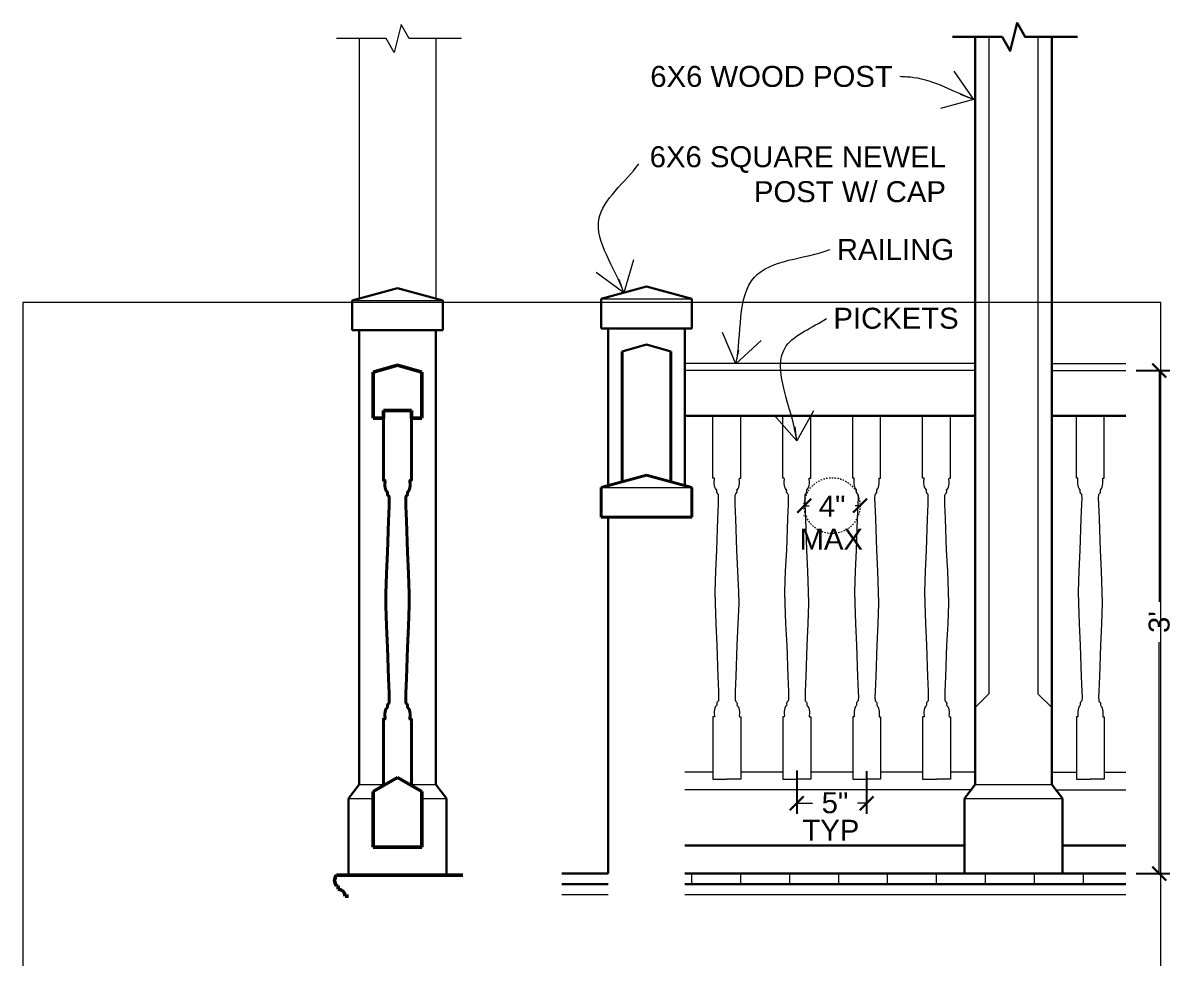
# Model space of a CAD drawing. Header units: inches. Extents: x -4969 to 16721, y 2489 to 24693.
# Drawn here: x 1693.8 to 1776.1, y 3710.1 to 3777 of the extents above; entities that cross this region are included whole.
import ezdxf

# ---------------------------------------------------------------- set-up
doc = ezdxf.new("R2010")
doc.units = ezdxf.units.IN
doc.header["$MEASUREMENT"] = 0
doc.linetypes.add('DASHED2', pattern=[0.375, 0.25, -0.125])
doc.layers.get('0').update_dxf_attribs({"lineweight": 5})
doc.layers.add('0-NPLT', color=1, linetype='Continuous', plot=False)
for name, color, linetype, lineweight in [('1', 1, 'Continuous', 9), ('2', 6, 'Continuous', 20), ('3', 3, 'Continuous', 30), ('4', 2, 'Continuous', 40), ('5', 4, 'Continuous', 50), ('A-DIMSx', 7, 'Continuous', 9), ('A-TEXTx', 7, 'Continuous', 20)]:
    doc.layers.add(name, color=color, linetype=linetype, lineweight=lineweight)
doc.styles.get("Standard").update_dxf_attribs({"font": 'Arial.ttf'})
doc.dimstyles.get("Standard").update_dxf_attribs({"dimtxt": 3, "dimasz": 2, "dimexe": 0.03125, "dimexo": 0.0625, "dimgap": 0.03125, "dimtad": 0, "dimtoh": 1, "dimdec": 4, "dimlfac": 0.99985, "dimzin": 0, "dimdsep": 46, "dimlunit": 4, "dimtxsty": 'Standard', "dimblk": 'ARCHTICK', "dimblk1": 'ARCHTICK', "dimblk2": 'ARCHTICK', "dimcen": 0.09, "dimclrt": 256, "dimadec": 0, "dimazin": 0, "dimtfac": 1, "dimtdec": 4, "dimtofl": 0, "dimtmove": 0, "dimatfit": 3, "dimfxl": 1, "dimtolj": 1, "dimtzin": 0, "dimarcsym": 0})

# ---------------------------------------------------------------- blocks, each defined once
blk = doc.blocks.new('_ArchTick')
at = {"color": 0, "linetype": 'ByBlock', "lineweight": 0, "const_width": 0.15}
blk.add_lwpolyline([(-0.5, -0.5), (0.5, 0.5)], dxfattribs=at)
blk = doc.blocks.new('*D694')
at = {"layer": 'A-DIMSx', "color": 0, "lineweight": -2, "ltscale": 0.1, "transparency": 16777216}
for p, q in [((1773.432, 3752.105), (1775.825, 3752.105)), ((1773.432, 3716.105), (1775.825, 3716.105))]:
    blk.add_line(p, q, dxfattribs=at)
at = {"layer": 'A-DIMSx', "color": 0, "lineweight": 5, "ltscale": 0.1, "transparency": 16777216}
for p, q in [((1775.075, 3752.105), (1775.075, 3735.545)), ((1775.075, 3716.105), (1775.075, 3732.665))]:
    blk.add_line(p, q, dxfattribs=at)
at = {"layer": 'Defpoints', "color": 0, "ltscale": 0.1, "transparency": 16777216}
for p in [(1772.682, 3752.105), (1775.075, 3752.105), (1772.682, 3716.105)]:
    blk.add_point(p, dxfattribs=at)
at = {"layer": 'A-DIMSx', "color": 0, "lineweight": 5, "ltscale": 0.1, "transparency": 16777216}
for p, rotation in [((1775.075, 3752.105), 90), ((1775.075, 3716.105), 270)]:
    blk.add_blockref('_ArchTick', p, dxfattribs=dict(at, rotation=rotation))
at = {"layer": 'A-DIMSx', "ltscale": 0.1, "transparency": 16777216, "insert": (1775.075, 3734.105), "char_height": 1.5, "attachment_point": 5, "rotation": 90}
blk.add_mtext("\\A1;3'", dxfattribs=at)
blk = doc.blocks.new('*D695')
at = {"layer": 'A-DIMSx', "color": 0, "lineweight": -2, "ltscale": 0.1, "transparency": 16777216}
for p, q in [((1749.145, 3723.481), (1749.145, 3720.384)), ((1754.145, 3723.426), (1754.145, 3720.384))]:
    blk.add_line(p, q, dxfattribs=at)
at = {"layer": 'A-DIMSx', "color": 0, "lineweight": 5, "ltscale": 0.1, "transparency": 16777216}
for p, q in [((1749.145, 3721.134), (1750.266, 3721.134)), ((1754.145, 3721.134), (1753.49, 3721.134))]:
    blk.add_line(p, q, dxfattribs=at)
at = {"layer": 'Defpoints', "color": 0, "ltscale": 0.1, "transparency": 16777216}
for p in [(1749.145, 3724.231), (1754.145, 3724.176), (1754.145, 3721.134)]:
    blk.add_point(p, dxfattribs=at)
at = {"layer": 'A-DIMSx', "color": 0, "lineweight": 5, "ltscale": 0.1, "transparency": 16777216, "rotation": 180}
blk.add_blockref('_ArchTick', (1749.145, 3721.134), dxfattribs=at)
at = {"layer": 'A-DIMSx', "color": 0, "lineweight": 5, "ltscale": 0.1, "transparency": 16777216}
blk.add_blockref('_ArchTick', (1754.145, 3721.134), dxfattribs=at)
at = {"layer": 'A-DIMSx', "ltscale": 0.1, "transparency": 16777216, "insert": (1751.878, 3721.169), "char_height": 1.5, "attachment_point": 5}
blk.add_mtext('\\A1;5"', dxfattribs=at)
blk = doc.blocks.new('*D696')
at = {"layer": 'A-DIMSx', "color": 0, "lineweight": 5, "ltscale": 0.1, "transparency": 16777216}
for p, q in [((1749.674, 3742.432), (1750.032, 3742.432)), ((1753.674, 3742.432), (1753.317, 3742.432))]:
    blk.add_line(p, q, dxfattribs=at)
at = {"layer": 'A-DIMSx', "color": 0, "lineweight": -2, "ltscale": 0.1, "transparency": 16777216}
blk.add_line((1749.674, 3741.733), (1749.674, 3741.682), dxfattribs=at)
at = {"layer": 'Defpoints', "color": 0, "ltscale": 0.1, "transparency": 16777216}
for p in [(1749.674, 3742.483), (1753.674, 3742.432), (1753.674, 3742.432)]:
    blk.add_point(p, dxfattribs=at)
at = {"layer": 'A-DIMSx', "color": 0, "lineweight": 5, "ltscale": 0.1, "transparency": 16777216, "rotation": 180}
blk.add_blockref('_ArchTick', (1749.674, 3742.432), dxfattribs=at)
at = {"layer": 'A-DIMSx', "color": 0, "lineweight": 5, "ltscale": 0.1, "transparency": 16777216}
blk.add_blockref('_ArchTick', (1753.674, 3742.432), dxfattribs=at)
at = {"layer": 'A-DIMSx', "ltscale": 0.1, "transparency": 16777216, "insert": (1751.674, 3742.406), "char_height": 1.5, "attachment_point": 5}
blk.add_mtext('\\A1;4"', dxfattribs=at)

msp = doc.modelspace()

# ---------------------------------------------------------------- linework, layer by layer
at = {"layer": '0-NPLT', "lineweight": 9, "ltscale": 0.1}
msp.add_lwpolyline([(1775.1907591, 3756.9627845), (1693.7923718, 3756.9627845), (1693.7923718, 3599.8218947), (1775.1907591, 3599.8218947)], close=True, dxfattribs=at)
at = {"layer": '1'}
for p, q in [((1717.831217, 3775.8580261), (1717.831217, 3757.2536111)), ((1723.331217, 3775.8580261), (1723.331217, 3757.2536111)), ((1741.6452116, 3715.3548889), (1741.6452116, 3716.1048889)), ((1745.1452116, 3715.3548889), (1745.1452116, 3716.1048889)), ((1748.6452116, 3715.3548889), (1748.6452116, 3716.1048889)), ((1752.1452116, 3715.3548889), (1752.1452116, 3716.1048889)), ((1755.6452116, 3715.3548889), (1755.6452116, 3716.1048889)), ((1759.1452116, 3715.3548889), (1759.1452116, 3716.1048889)), ((1762.6452116, 3715.3548889), (1762.6452116, 3716.1048889)), ((1766.1452116, 3715.3548889), (1766.1452116, 3716.1048889)), ((1769.6452116, 3715.3548889), (1769.6452116, 3716.1048889)), ((1732.3408751, 3714.6048889), (1735.6452116, 3714.6048889)), ((1741.1452116, 3714.6048889), (1772.6820693, 3714.6048889))]:
    msp.add_line(p, q, dxfattribs=at)
at = {"layer": '1', "ltscale": 0.25}
for p, q in [((1762.8952115, 3775.9723201), (1762.8952115, 3728.9798889)), ((1766.3952115, 3775.9723201), (1766.3952115, 3728.9798889)), ((1735.1452116, 3757.2339081), (1741.6452116, 3757.2339081)), ((1717.331217, 3757.1196141), (1723.831217, 3757.1196141)), ((1761.8952115, 3752.1048889), (1741.1452116, 3752.1048889)), ((1767.3952115, 3752.1048889), (1772.6820693, 3752.1048889)), ((1762.8952115, 3728.9798889), (1761.8952115, 3727.9798889)), ((1766.3952115, 3728.9798889), (1767.3952115, 3727.9798889)), ((1766.3952115, 3728.9798889), (1767.3952115, 3727.9798889)), ((1761.8952115, 3722.4798889), (1767.3952115, 3722.4798889)), ((1761.1452115, 3721.4798889), (1768.1452115, 3721.4798889))]:
    msp.add_line(p, q, dxfattribs=at)
at = {"layer": '1', "flags": 128}
msp.add_lwpolyline([(1725.1561597, 3775.8580261), (1721.4178686, 3775.8580261), (1720.8405183, 3776.8580261), (1720.3405183, 3774.8580261), (1719.7631681, 3775.8580261), (1716.2219829, 3775.8580261)], dxfattribs=at)
at = {"layer": '1', "linetype": 'DASHED2', "ltscale": 0.25}
msp.add_circle((1751.6743136, 3742.432405), 2, dxfattribs=at)
at = {"layer": '2', "ltscale": 0.25}
for p, q in [((1761.8952115, 3752.6048889), (1741.1452116, 3752.6048889)), ((1767.3952115, 3752.6048889), (1772.6820693, 3752.6048889)), ((1735.1452116, 3743.7339081), (1741.6452116, 3743.7339081)), ((1743.1452116, 3723.3548889), (1741.1452116, 3723.3548889)), ((1748.1452116, 3723.3548889), (1745.1452116, 3723.3548889)), ((1753.1452116, 3723.3548889), (1750.1452116, 3723.3548889)), ((1758.1452116, 3723.3548889), (1755.1452116, 3723.3548889)), ((1761.8952115, 3723.3548889), (1760.1452116, 3723.3548889)), ((1717.831217, 3722.4905949), (1719.581217, 3722.4905949)), ((1721.581217, 3722.4905949), (1723.331217, 3722.4905949)), ((1761.6139615, 3722.1048889), (1741.1452116, 3722.1048889)), ((1767.6764615, 3722.1048889), (1772.6820693, 3722.1048889)), ((1717.081217, 3721.4905949), (1718.831217, 3721.4905949)), ((1722.331217, 3721.4905949), (1724.081217, 3721.4905949))]:
    msp.add_line(p, q, dxfattribs=at)
at = {"layer": '2'}
for p, q in [((1767.3952115, 3723.3548889), (1769.1452114, 3723.3548889)), ((1771.1452114, 3723.3548889), (1772.6943098, 3723.3548889))]:
    msp.add_line(p, q, dxfattribs=at)
for points in [[(1743.3007545, 3735.8548889), (1743.3012378, 3736.274418), (1743.3503651, 3737.7395356), (1743.4241083, 3739.2613277), (1743.4948073, 3741.4921519), (1743.5484387, 3742.5446688), (1743.5528105, 3742.9954226), (1743.54852, 3743.1799147), (1743.539939, 3743.2442724), (1743.5013243, 3743.2871776), (1743.4455476, 3743.3429543), (1743.4283856, 3743.3858594), (1743.4198045, 3743.4502172), (1743.4240951, 3743.55748), (1743.3897709, 3743.5918041), (1743.3425753, 3743.6561619), (1743.2910891, 3743.7591342), (1743.265346, 3743.8749781), (1743.2438934, 3744.0122746), (1743.2438934, 3744.1838952), (1743.256765, 3744.2997391), (1743.2524745, 3744.398421), (1743.1452116, 3744.398421), (1743.1452116, 3748.8548889), (1744.1452116, 3748.8548889)], [(1744.9896687, 3735.8548889), (1744.9891853, 3736.274418), (1744.9400581, 3737.7395356), (1744.8663149, 3739.2613277), (1744.7956159, 3741.4921519), (1744.7419845, 3742.5446688), (1744.7376127, 3742.9954226), (1744.7419032, 3743.1799147), (1744.7504842, 3743.2442724), (1744.7890988, 3743.2871776), (1744.8448755, 3743.3429543), (1744.8620376, 3743.3858594), (1744.8706186, 3743.4502172), (1744.8663281, 3743.55748), (1744.9006522, 3743.5918041), (1744.9478479, 3743.6561619), (1744.9993341, 3743.7591342), (1745.0250772, 3743.8749781), (1745.0465297, 3744.0122746), (1745.0465297, 3744.1838952), (1745.0336582, 3744.2997391), (1745.0379487, 3744.398421), (1745.1452116, 3744.398421), (1745.1452116, 3748.8548889), (1744.1452116, 3748.8548889)], [(1748.3007545, 3735.8548889), (1748.3012378, 3736.274418), (1748.3503651, 3737.7395356), (1748.4241083, 3739.2613277), (1748.4948073, 3741.4921519), (1748.5484387, 3742.5446688), (1748.5528105, 3742.9954226), (1748.54852, 3743.1799147), (1748.539939, 3743.2442724), (1748.5013243, 3743.2871776), (1748.4455476, 3743.3429543), (1748.4283856, 3743.3858594), (1748.4198045, 3743.4502172), (1748.4240951, 3743.55748), (1748.3897709, 3743.5918041), (1748.3425753, 3743.6561619), (1748.2910891, 3743.7591342), (1748.265346, 3743.8749781), (1748.2438934, 3744.0122746), (1748.2438934, 3744.1838952), (1748.256765, 3744.2997391), (1748.2524745, 3744.398421), (1748.1452116, 3744.398421), (1748.1452116, 3748.8548889), (1749.1452116, 3748.8548889)], [(1749.9896687, 3735.8548889), (1749.9891853, 3736.274418), (1749.9400581, 3737.7395356), (1749.8663149, 3739.2613277), (1749.7956159, 3741.4921519), (1749.7419845, 3742.5446688), (1749.7376127, 3742.9954226), (1749.7419032, 3743.1799147), (1749.7504842, 3743.2442724), (1749.7890988, 3743.2871776), (1749.8448755, 3743.3429543), (1749.8620376, 3743.3858594), (1749.8706186, 3743.4502172), (1749.8663281, 3743.55748), (1749.9006522, 3743.5918041), (1749.9478479, 3743.6561619), (1749.9993341, 3743.7591342), (1750.0250772, 3743.8749781), (1750.0465297, 3744.0122746), (1750.0465297, 3744.1838952), (1750.0336582, 3744.2997391), (1750.0379487, 3744.398421), (1750.1452116, 3744.398421), (1750.1452116, 3748.8548889), (1749.1452116, 3748.8548889)], [(1753.3007545, 3735.8548889), (1753.3012378, 3736.274418), (1753.3503651, 3737.7395356), (1753.4241083, 3739.2613277), (1753.4948073, 3741.4921519), (1753.5484387, 3742.5446688), (1753.5528105, 3742.9954226), (1753.54852, 3743.1799147), (1753.539939, 3743.2442724), (1753.5013243, 3743.2871776), (1753.4455476, 3743.3429543), (1753.4283856, 3743.3858594), (1753.4198045, 3743.4502172), (1753.4240951, 3743.55748), (1753.3897709, 3743.5918041), (1753.3425753, 3743.6561619), (1753.2910891, 3743.7591342), (1753.265346, 3743.8749781), (1753.2438934, 3744.0122746), (1753.2438934, 3744.1838952), (1753.256765, 3744.2997391), (1753.2524745, 3744.398421), (1753.1452116, 3744.398421), (1753.1452116, 3748.8548889), (1754.1452116, 3748.8548889)], [(1754.9896687, 3735.8548889), (1754.9891853, 3736.274418), (1754.9400581, 3737.7395356), (1754.8663149, 3739.2613277), (1754.7956159, 3741.4921519), (1754.7419845, 3742.5446688), (1754.7376127, 3742.9954226), (1754.7419032, 3743.1799147), (1754.7504842, 3743.2442724), (1754.7890988, 3743.2871776), (1754.8448755, 3743.3429543), (1754.8620376, 3743.3858594), (1754.8706186, 3743.4502172), (1754.8663281, 3743.55748), (1754.9006522, 3743.5918041), (1754.9478479, 3743.6561619), (1754.9993341, 3743.7591342), (1755.0250772, 3743.8749781), (1755.0465297, 3744.0122746), (1755.0465297, 3744.1838952), (1755.0336582, 3744.2997391), (1755.0379487, 3744.398421), (1755.1452116, 3744.398421), (1755.1452116, 3748.8548889), (1754.1452116, 3748.8548889)], [(1758.3007545, 3735.8548889), (1758.3012378, 3736.274418), (1758.3503651, 3737.7395356), (1758.4241083, 3739.2613277), (1758.4948073, 3741.4921519), (1758.5484387, 3742.5446688), (1758.5528105, 3742.9954226), (1758.54852, 3743.1799147), (1758.539939, 3743.2442724), (1758.5013243, 3743.2871776), (1758.4455476, 3743.3429543), (1758.4283856, 3743.3858594), (1758.4198045, 3743.4502172), (1758.4240951, 3743.55748), (1758.3897709, 3743.5918041), (1758.3425753, 3743.6561619), (1758.2910891, 3743.7591342), (1758.265346, 3743.8749781), (1758.2438934, 3744.0122746), (1758.2438934, 3744.1838952), (1758.256765, 3744.2997391), (1758.2524745, 3744.398421), (1758.1452116, 3744.398421), (1758.1452116, 3748.8548889), (1759.1452116, 3748.8548889)], [(1759.9896687, 3735.8548889), (1759.9891853, 3736.274418), (1759.9400581, 3737.7395356), (1759.8663149, 3739.2613277), (1759.7956159, 3741.4921519), (1759.7419845, 3742.5446688), (1759.7376127, 3742.9954226), (1759.7419032, 3743.1799147), (1759.7504842, 3743.2442724), (1759.7890988, 3743.2871776), (1759.8448755, 3743.3429543), (1759.8620376, 3743.3858594), (1759.8706186, 3743.4502172), (1759.8663281, 3743.55748), (1759.9006522, 3743.5918041), (1759.9478479, 3743.6561619), (1759.9993341, 3743.7591342), (1760.0250772, 3743.8749781), (1760.0465297, 3744.0122746), (1760.0465297, 3744.1838952), (1760.0336582, 3744.2997391), (1760.0379487, 3744.398421), (1760.1452116, 3744.398421), (1760.1452116, 3748.8548889), (1759.1452116, 3748.8548889)], [(1769.3007543, 3735.8548889), (1769.3012376, 3736.274418), (1769.3503649, 3737.7395356), (1769.4241081, 3739.2613277), (1769.494807, 3741.4921519), (1769.5484385, 3742.5446688), (1769.5528103, 3742.9954226), (1769.5485198, 3743.1799147), (1769.5399387, 3743.2442724), (1769.5013241, 3743.2871776), (1769.4455474, 3743.3429543), (1769.4283854, 3743.3858594), (1769.4198043, 3743.4502172), (1769.4240948, 3743.55748), (1769.3897707, 3743.5918041), (1769.3425751, 3743.6561619), (1769.2910889, 3743.7591342), (1769.2653458, 3743.8749781), (1769.2438932, 3744.0122746), (1769.2438932, 3744.1838952), (1769.2567648, 3744.2997391), (1769.2524742, 3744.398421), (1769.1452114, 3744.398421), (1769.1452114, 3748.8548889), (1770.1452114, 3748.8548889)], [(1770.9896684, 3735.8548889), (1770.9891851, 3736.274418), (1770.9400579, 3737.7395356), (1770.8663146, 3739.2613277), (1770.7956157, 3741.4921519), (1770.7419843, 3742.5446688), (1770.7376124, 3742.9954226), (1770.741903, 3743.1799147), (1770.750484, 3743.2442724), (1770.7890986, 3743.2871776), (1770.8448753, 3743.3429543), (1770.8620374, 3743.3858594), (1770.8706184, 3743.4502172), (1770.8663279, 3743.55748), (1770.900652, 3743.5918041), (1770.9478477, 3743.6561619), (1770.9993339, 3743.7591342), (1771.0250769, 3743.8749781), (1771.0465295, 3744.0122746), (1771.0465295, 3744.1838952), (1771.033658, 3744.2997391), (1771.0379485, 3744.398421), (1771.1452114, 3744.398421), (1771.1452114, 3748.8548889), (1770.1452114, 3748.8548889)], [(1743.3007545, 3735.8548889), (1743.3012378, 3735.4353598), (1743.3503651, 3733.9702422), (1743.4241083, 3732.4484502), (1743.4948073, 3730.2176259), (1743.5484387, 3729.165109), (1743.5528105, 3728.7143553), (1743.54852, 3728.5298631), (1743.539939, 3728.4655054), (1743.5013243, 3728.4226002), (1743.4455476, 3728.3668235), (1743.4283856, 3728.3239184), (1743.4198045, 3728.2595607), (1743.4240951, 3728.1522978), (1743.3897709, 3728.1179737), (1743.3425753, 3728.053616), (1743.2910891, 3727.9506436), (1743.265346, 3727.8347997), (1743.2438934, 3727.6975032), (1743.2438934, 3727.5258826), (1743.256765, 3727.4100387), (1743.2524745, 3727.3113569), (1743.1452116, 3727.3113569), (1743.1452116, 3722.8548889), (1744.1452116, 3722.8548889)], [(1744.9896687, 3735.8548889), (1744.9891853, 3735.4353598), (1744.9400581, 3733.9702422), (1744.8663149, 3732.4484502), (1744.7956159, 3730.2176259), (1744.7419845, 3729.165109), (1744.7376127, 3728.7143553), (1744.7419032, 3728.5298631), (1744.7504842, 3728.4655054), (1744.7890988, 3728.4226002), (1744.8448755, 3728.3668235), (1744.8620376, 3728.3239184), (1744.8706186, 3728.2595607), (1744.8663281, 3728.1522978), (1744.9006522, 3728.1179737), (1744.9478479, 3728.053616), (1744.9993341, 3727.9506436), (1745.0250772, 3727.8347997), (1745.0465297, 3727.6975032), (1745.0465297, 3727.5258826), (1745.0336582, 3727.4100387), (1745.0379487, 3727.3113569), (1745.1452116, 3727.3113569), (1745.1452116, 3722.8548889), (1744.1452116, 3722.8548889)], [(1748.3007545, 3735.8548889), (1748.3012378, 3735.4353598), (1748.3503651, 3733.9702422), (1748.4241083, 3732.4484502), (1748.4948073, 3730.2176259), (1748.5484387, 3729.165109), (1748.5528105, 3728.7143553), (1748.54852, 3728.5298631), (1748.539939, 3728.4655054), (1748.5013243, 3728.4226002), (1748.4455476, 3728.3668235), (1748.4283856, 3728.3239184), (1748.4198045, 3728.2595607), (1748.4240951, 3728.1522978), (1748.3897709, 3728.1179737), (1748.3425753, 3728.053616), (1748.2910891, 3727.9506436), (1748.265346, 3727.8347997), (1748.2438934, 3727.6975032), (1748.2438934, 3727.5258826), (1748.256765, 3727.4100387), (1748.2524745, 3727.3113569), (1748.1452116, 3727.3113569), (1748.1452116, 3722.8548889), (1749.1452116, 3722.8548889)], [(1749.9896687, 3735.8548889), (1749.9891853, 3735.4353598), (1749.9400581, 3733.9702422), (1749.8663149, 3732.4484502), (1749.7956159, 3730.2176259), (1749.7419845, 3729.165109), (1749.7376127, 3728.7143553), (1749.7419032, 3728.5298631), (1749.7504842, 3728.4655054), (1749.7890988, 3728.4226002), (1749.8448755, 3728.3668235), (1749.8620376, 3728.3239184), (1749.8706186, 3728.2595607), (1749.8663281, 3728.1522978), (1749.9006522, 3728.1179737), (1749.9478479, 3728.053616), (1749.9993341, 3727.9506436), (1750.0250772, 3727.8347997), (1750.0465297, 3727.6975032), (1750.0465297, 3727.5258826), (1750.0336582, 3727.4100387), (1750.0379487, 3727.3113569), (1750.1452116, 3727.3113569), (1750.1452116, 3722.8548889), (1749.1452116, 3722.8548889)], [(1753.3007545, 3735.8548889), (1753.3012378, 3735.4353598), (1753.3503651, 3733.9702422), (1753.4241083, 3732.4484502), (1753.4948073, 3730.2176259), (1753.5484387, 3729.165109), (1753.5528105, 3728.7143553), (1753.54852, 3728.5298631), (1753.539939, 3728.4655054), (1753.5013243, 3728.4226002), (1753.4455476, 3728.3668235), (1753.4283856, 3728.3239184), (1753.4198045, 3728.2595607), (1753.4240951, 3728.1522978), (1753.3897709, 3728.1179737), (1753.3425753, 3728.053616), (1753.2910891, 3727.9506436), (1753.265346, 3727.8347997), (1753.2438934, 3727.6975032), (1753.2438934, 3727.5258826), (1753.256765, 3727.4100387), (1753.2524745, 3727.3113569), (1753.1452116, 3727.3113569), (1753.1452116, 3722.8548889), (1754.1452116, 3722.8548889)], [(1754.9896687, 3735.8548889), (1754.9891853, 3735.4353598), (1754.9400581, 3733.9702422), (1754.8663149, 3732.4484502), (1754.7956159, 3730.2176259), (1754.7419845, 3729.165109), (1754.7376127, 3728.7143553), (1754.7419032, 3728.5298631), (1754.7504842, 3728.4655054), (1754.7890988, 3728.4226002), (1754.8448755, 3728.3668235), (1754.8620376, 3728.3239184), (1754.8706186, 3728.2595607), (1754.8663281, 3728.1522978), (1754.9006522, 3728.1179737), (1754.9478479, 3728.053616), (1754.9993341, 3727.9506436), (1755.0250772, 3727.8347997), (1755.0465297, 3727.6975032), (1755.0465297, 3727.5258826), (1755.0336582, 3727.4100387), (1755.0379487, 3727.3113569), (1755.1452116, 3727.3113569), (1755.1452116, 3722.8548889), (1754.1452116, 3722.8548889)], [(1758.3007545, 3735.8548889), (1758.3012378, 3735.4353598), (1758.3503651, 3733.9702422), (1758.4241083, 3732.4484502), (1758.4948073, 3730.2176259), (1758.5484387, 3729.165109), (1758.5528105, 3728.7143553), (1758.54852, 3728.5298631), (1758.539939, 3728.4655054), (1758.5013243, 3728.4226002), (1758.4455476, 3728.3668235), (1758.4283856, 3728.3239184), (1758.4198045, 3728.2595607), (1758.4240951, 3728.1522978), (1758.3897709, 3728.1179737), (1758.3425753, 3728.053616), (1758.2910891, 3727.9506436), (1758.265346, 3727.8347997), (1758.2438934, 3727.6975032), (1758.2438934, 3727.5258826), (1758.256765, 3727.4100387), (1758.2524745, 3727.3113569), (1758.1452116, 3727.3113569), (1758.1452116, 3722.8548889), (1759.1452116, 3722.8548889)], [(1759.9896687, 3735.8548889), (1759.9891853, 3735.4353598), (1759.9400581, 3733.9702422), (1759.8663149, 3732.4484502), (1759.7956159, 3730.2176259), (1759.7419845, 3729.165109), (1759.7376127, 3728.7143553), (1759.7419032, 3728.5298631), (1759.7504842, 3728.4655054), (1759.7890988, 3728.4226002), (1759.8448755, 3728.3668235), (1759.8620376, 3728.3239184), (1759.8706186, 3728.2595607), (1759.8663281, 3728.1522978), (1759.9006522, 3728.1179737), (1759.9478479, 3728.053616), (1759.9993341, 3727.9506436), (1760.0250772, 3727.8347997), (1760.0465297, 3727.6975032), (1760.0465297, 3727.5258826), (1760.0336582, 3727.4100387), (1760.0379487, 3727.3113569), (1760.1452116, 3727.3113569), (1760.1452116, 3722.8548889), (1759.1452116, 3722.8548889)], [(1769.3007543, 3735.8548889), (1769.3012376, 3735.4353598), (1769.3503649, 3733.9702422), (1769.4241081, 3732.4484502), (1769.494807, 3730.2176259), (1769.5484385, 3729.165109), (1769.5528103, 3728.7143553), (1769.5485198, 3728.5298631), (1769.5399387, 3728.4655054), (1769.5013241, 3728.4226002), (1769.4455474, 3728.3668235), (1769.4283854, 3728.3239184), (1769.4198043, 3728.2595607), (1769.4240948, 3728.1522978), (1769.3897707, 3728.1179737), (1769.3425751, 3728.053616), (1769.2910889, 3727.9506436), (1769.2653458, 3727.8347997), (1769.2438932, 3727.6975032), (1769.2438932, 3727.5258826), (1769.2567648, 3727.4100387), (1769.2524742, 3727.3113569), (1769.1452114, 3727.3113569), (1769.1452114, 3722.8548889), (1770.1452114, 3722.8548889)], [(1770.9896684, 3735.8548889), (1770.9891851, 3735.4353598), (1770.9400579, 3733.9702422), (1770.8663146, 3732.4484502), (1770.7956157, 3730.2176259), (1770.7419843, 3729.165109), (1770.7376124, 3728.7143553), (1770.741903, 3728.5298631), (1770.750484, 3728.4655054), (1770.7890986, 3728.4226002), (1770.8448753, 3728.3668235), (1770.8620374, 3728.3239184), (1770.8706184, 3728.2595607), (1770.8663279, 3728.1522978), (1770.900652, 3728.1179737), (1770.9478477, 3728.053616), (1770.9993339, 3727.9506436), (1771.0250769, 3727.8347997), (1771.0465295, 3727.6975032), (1771.0465295, 3727.5258826), (1771.033658, 3727.4100387), (1771.0379485, 3727.3113569), (1771.1452114, 3727.3113569), (1771.1452114, 3722.8548889), (1770.1452114, 3722.8548889)]]:
    msp.add_lwpolyline(points, dxfattribs=at)
at = {"layer": '3'}
for p, q in [((1761.8952115, 3775.9723201), (1761.8952115, 3722.4798889)), ((1767.3952115, 3775.9723201), (1767.3952115, 3722.4798889)), ((1717.331217, 3757.1196141), (1720.581217, 3757.9905949)), ((1720.581217, 3757.9905949), (1723.831217, 3757.1196141)), ((1735.1452116, 3757.2339081), (1738.3952116, 3758.1048889)), ((1738.3952116, 3758.1048889), (1741.6452116, 3757.2339081)), ((1735.1452116, 3755.1048889), (1735.1452116, 3757.2339081)), ((1741.6452116, 3755.1048889), (1741.6452116, 3757.2339081)), ((1723.831217, 3754.9905949), (1717.331217, 3754.9905949)), ((1717.831217, 3722.4905949), (1717.831217, 3754.9905949)), ((1723.331217, 3754.9905949), (1723.331217, 3722.4905949)), ((1741.6452116, 3755.1048889), (1735.1452116, 3755.1048889)), ((1735.6452116, 3743.8679051), (1735.6452116, 3755.1048889)), ((1741.1452116, 3755.1048889), (1741.1452116, 3743.8679051)), ((1767.3952115, 3748.8548889), (1772.6820693, 3748.8548889)), ((1717.081217, 3721.4905949), (1717.831217, 3722.4905949)), ((1723.331217, 3722.4905949), (1724.081217, 3721.4905949)), ((1761.1452115, 3721.4798889), (1761.8952115, 3722.4798889)), ((1767.3952115, 3722.4798889), (1768.1452115, 3721.4798889)), ((1717.081217, 3721.4905949), (1717.081217, 3715.9905949)), ((1761.1452115, 3721.4798889), (1761.1452115, 3716.1048889)), ((1768.1452115, 3721.4798889), (1768.1452115, 3716.1048889)), ((1732.3408751, 3716.1048889), (1735.6452116, 3716.1048889)), ((1741.1452116, 3716.1048889), (1772.6820693, 3716.1048889)), ((1732.3408751, 3715.3548889), (1735.6452116, 3715.3548889)), ((1741.1452116, 3715.3548889), (1772.6820693, 3715.3548889))]:
    msp.add_line(p, q, dxfattribs=at)
at = {"layer": '3', "ltscale": 0.25}
for p, q in [((1717.331217, 3757.1196141), (1717.331217, 3754.9905949)), ((1723.831217, 3757.1196141), (1723.831217, 3754.9905949)), ((1736.6452116, 3753.4592596), (1738.3952116, 3753.9592596)), ((1738.3952116, 3753.9591997), (1740.1452116, 3753.4592596)), ((1761.8952115, 3748.8548889), (1741.1452116, 3748.8548889)), ((1735.6452116, 3716.1048889), (1735.6452116, 3741.6048889)), ((1724.081217, 3721.4905949), (1724.081217, 3715.9905949)), ((1761.1452115, 3718.1048889), (1741.1452116, 3718.1048889)), ((1768.1452115, 3718.1048889), (1772.6820693, 3718.1048889))]:
    msp.add_line(p, q, dxfattribs=at)
at = {"layer": '3', "flags": 128}
msp.add_lwpolyline([(1769.2201542, 3775.9723201), (1765.481863, 3775.9723201), (1764.9045128, 3776.9723201), (1764.4045128, 3774.9723201), (1763.8271625, 3775.9723201), (1760.2859773, 3775.9723201)], dxfattribs=at)
at = {"layer": '4'}
for p, q in [((1736.6452116, 3744.1358992), (1736.6452116, 3753.4592596)), ((1740.1452116, 3753.4592596), (1740.1452116, 3744.1358992))]:
    msp.add_line(p, q, dxfattribs=at)
at = {"layer": '4', "ltscale": 0.25}
for p, q in [((1735.1452116, 3743.7339081), (1738.3952116, 3744.6048889)), ((1738.3952116, 3744.6048889), (1741.6452116, 3743.7339081)), ((1735.1452116, 3741.6048889), (1735.1452116, 3743.7339081)), ((1741.6452116, 3741.6048889), (1741.6452116, 3743.7339081)), ((1741.6452116, 3741.6048889), (1735.1452116, 3741.6048889))]:
    msp.add_line(p, q, dxfattribs=at)
at = {"layer": '4'}
for points in [[(1719.73676, 3735.701715), (1719.7372433, 3736.1212441), (1719.7863705, 3737.5863618), (1719.8601138, 3739.1081538), (1719.9308127, 3741.338978), (1719.9844442, 3742.391495), (1719.988816, 3742.8422487), (1719.9845255, 3743.0267408), (1719.9759444, 3743.0910986), (1719.9373298, 3743.1340037), (1719.8815531, 3743.1897804), (1719.864391, 3743.2326856), (1719.85581, 3743.2970433), (1719.8601005, 3743.4043061), (1719.8257764, 3743.4386303), (1719.7785807, 3743.502988), (1719.7270946, 3743.6059604), (1719.7013515, 3743.7218043), (1719.6798989, 3743.8591007), (1719.6798989, 3744.0307213), (1719.6927704, 3744.1465652), (1719.6884799, 3744.2452471), (1719.581217, 3744.2452471), (1719.581217, 3748.701715)], [(1721.4256741, 3735.701715), (1721.4251908, 3736.1212441), (1721.3760636, 3737.5863618), (1721.3023203, 3739.1081538), (1721.2316214, 3741.338978), (1721.1779899, 3742.391495), (1721.1736181, 3742.8422487), (1721.1779086, 3743.0267408), (1721.1864897, 3743.0910986), (1721.2251043, 3743.1340037), (1721.280881, 3743.1897804), (1721.2980431, 3743.2326856), (1721.3066241, 3743.2970433), (1721.3023336, 3743.4043061), (1721.3366577, 3743.4386303), (1721.3838534, 3743.502988), (1721.4353395, 3743.6059604), (1721.4610826, 3743.7218043), (1721.4825352, 3743.8591007), (1721.4825352, 3744.0307213), (1721.4696637, 3744.1465652), (1721.4739542, 3744.2452471), (1721.581217, 3744.2452471), (1721.581217, 3748.701715)], [(1719.73676, 3735.701715), (1719.7372433, 3735.2821859), (1719.7863705, 3733.8170683), (1719.8601138, 3732.2952763), (1719.9308127, 3730.0644521), (1719.9844442, 3729.0119351), (1719.988816, 3728.5611814), (1719.9845255, 3728.3766892), (1719.9759444, 3728.3123315), (1719.9373298, 3728.2694264), (1719.8815531, 3728.2136497), (1719.864391, 3728.1707445), (1719.85581, 3728.1063868), (1719.8601005, 3727.9991239), (1719.8257764, 3727.9647998), (1719.7785807, 3727.9004421), (1719.7270946, 3727.7974697), (1719.7013515, 3727.6816258), (1719.6798989, 3727.5443293), (1719.6798989, 3727.3727087), (1719.6927704, 3727.2568648), (1719.6884799, 3727.158183), (1719.581217, 3727.158183), (1719.581217, 3722.4132104)], [(1721.4256741, 3735.701715), (1721.4251908, 3735.2821859), (1721.3760636, 3733.8170683), (1721.3023203, 3732.2952763), (1721.2316214, 3730.0644521), (1721.1779899, 3729.0119351), (1721.1736181, 3728.5611814), (1721.1779086, 3728.3766892), (1721.1864897, 3728.3123315), (1721.2251043, 3728.2694264), (1721.280881, 3728.2136497), (1721.2980431, 3728.1707445), (1721.3066241, 3728.1063868), (1721.3023336, 3727.9991239), (1721.3366577, 3727.9647998), (1721.3838534, 3727.9004421), (1721.4353395, 3727.7974697), (1721.4610826, 3727.6816258), (1721.4825352, 3727.5443293), (1721.4825352, 3727.3727087), (1721.4696637, 3727.2568648), (1721.4739542, 3727.158183), (1721.581217, 3727.158183), (1721.581217, 3722.4132104)]]:
    msp.add_lwpolyline(points, dxfattribs=at)
at = {"layer": '5', "ltscale": 0.25}
for p, q in [((1718.831217, 3751.9905949), (1720.581217, 3752.4905949)), ((1720.581217, 3752.490535), (1722.331217, 3751.9905949)), ((1718.831217, 3751.9905949), (1718.831217, 3748.701715)), ((1722.331217, 3751.9905949), (1722.331217, 3748.701715)), ((1721.581217, 3749.2405949), (1719.581217, 3749.2405949)), ((1719.581217, 3748.701715), (1719.581217, 3749.2405949)), ((1721.581217, 3748.701715), (1721.581217, 3749.2405949)), ((1719.581217, 3748.701715), (1718.831217, 3748.701715)), ((1722.331217, 3748.701715), (1721.581217, 3748.701715)), ((1718.831217, 3721.9801721), (1720.581217, 3722.9905949)), ((1722.331217, 3721.9801721), (1720.581217, 3722.9905949)), ((1718.831217, 3721.9801721), (1718.831217, 3717.9905949)), ((1722.331217, 3721.9801721), (1722.331217, 3717.9905949)), ((1722.331217, 3717.9905949), (1718.831217, 3717.9905949)), ((1716.3312178, 3715.2405949), (1716.3312178, 3714.9905949)), ((1717.0812177, 3714.4905949), (1716.8312178, 3714.4905949))]:
    msp.add_line(p, q, dxfattribs=at)
at = {"layer": '5'}
for p, q in [((1716.2091487, 3715.9905949), (1725.2459556, 3715.9905949)), ((1716.3312178, 3715.2405949), (1716.2091487, 3715.2405949))]:
    msp.add_line(p, q, dxfattribs=at)
at = {"layer": '5', "ltscale": 0.25}
for centre, radius, start, end in [((1716.6947971, 3715.6155949), 0.6135791, 142.325986495, 217.674013505), ((1716.3312178, 3714.4905949), 0.5, 0, 90)]:
    msp.add_arc(centre, radius, start, end, dxfattribs=at)

# ---------------------------------------------------------------- texts
at = {"layer": 'A-DIMSx', "ltscale": 0.25, "char_height": 1.5, "attachment_point": 5}
for s, insert in [('{MAX}', (1751.6128081, 3740.0409401)), ('{TYP}', (1751.5838988, 3719.2037091))]:
    msp.add_mtext(s, dxfattribs=dict(at, insert=insert))
at = {"layer": 'A-TEXTx', "ltscale": 0.5, "char_height": 1.5}
for s, insert, attachment_point in [('{6X6 WOOD POST}', (1756.0127935, 3773.1405599), 6), ('{6X6 SQUARE NEWEL\\PPOST W/ CAP}', (1759.8149441, 3766.1417051), 6), ('{RAILING}', (1752.0125913, 3760.7577171), 4), ('{PICKETS}', (1751.7631649, 3755.8348033), 4)]:
    msp.add_mtext(s, dxfattribs=dict(at, insert=insert, attachment_point=attachment_point))

# ---------------------------------------------------------------- dimensions: what is measured, and where the dimension line sits
at = {"layer": 'A-DIMSx', "ltscale": 0.1}
dim = msp.add_linear_dim(base=(1775.0749461, 3752.1048889), p1=(1772.6820693, 3716.1048889), p2=(1772.6820693, 3752.1048889), angle=90, dimstyle='Standard', override={"dimtxt": 1.5, "dimasz": 1, "dimexe": 0.75, "dimexo": 0.75, "dimgap": 0.75, "dimlfac": -47.9928, "dimtmove": 2, "dimlwd": 5}, dxfattribs=at)
dim.commit()
dim.dimension.update_dxf_attribs({"geometry": '*D694', "text_midpoint": (1775.0749461, 3734.1048889)})
for base, p1, p2, picture, middle in [((1753.6743136, 3742.432405), (1749.6743136, 3742.483068), (1753.6743136, 3742.432405), '*D696', (1751.6743136, 3742.405516)), ((1754.1452116, 3721.1342665), (1749.1452116, 3724.2314227), (1754.1452116, 3724.1757933), '*D695', (1751.8778831, 3721.1685509))]:
    dim = msp.add_linear_dim(base=base, p1=p1, p2=p2, dimstyle='Standard', override={"dimtxt": 1.5, "dimasz": 1, "dimexe": 0.75, "dimexo": 0.75, "dimgap": 0.75, "dimlfac": -47.9928, "dimtmove": 2, "dimlwd": 5}, dxfattribs=at)
    dim.commit()
    dim.dimension.update_dxf_attribs({"geometry": picture, "text_midpoint": middle, "dimtype": 160})

# ---------------------------------------------------------------- leaders
at = {"layer": 'A-TEXTx', "path_type": 1, "annotation_type": 0, "has_hookline": 1}
for points, hookline_direction, text_width in [([(1761.7881688, 3771.506379), (1757.5237647, 3773.0591169), (1756.5127935, 3773.1405599)], 1, 17.228513), ([(1736.7702116, 3757.6693985), (1734.9901204, 3762.9296589), (1737.8462677, 3766.8930816)], 0, 21.0409277), ([(1744.7962331, 3752.5803529), (1746.1147995, 3758.7875758), (1751.5125913, 3760.7577171)], 0, 8.0883356), ([(1749.1452116, 3747.0722849), (1748.3956028, 3753.864662), (1751.2631649, 3755.8348033)], 0, 8.6950887)]:
    msp.add_leader(points, dimstyle='Standard', override={"dimasz": 2, "dimgap": 0.5, "dimldrblk": 'Open90', "dimlwd": -1}, dxfattribs=dict(at, hookline_direction=hookline_direction, text_width=text_width))

doc.saveas('drawing.dxf')
